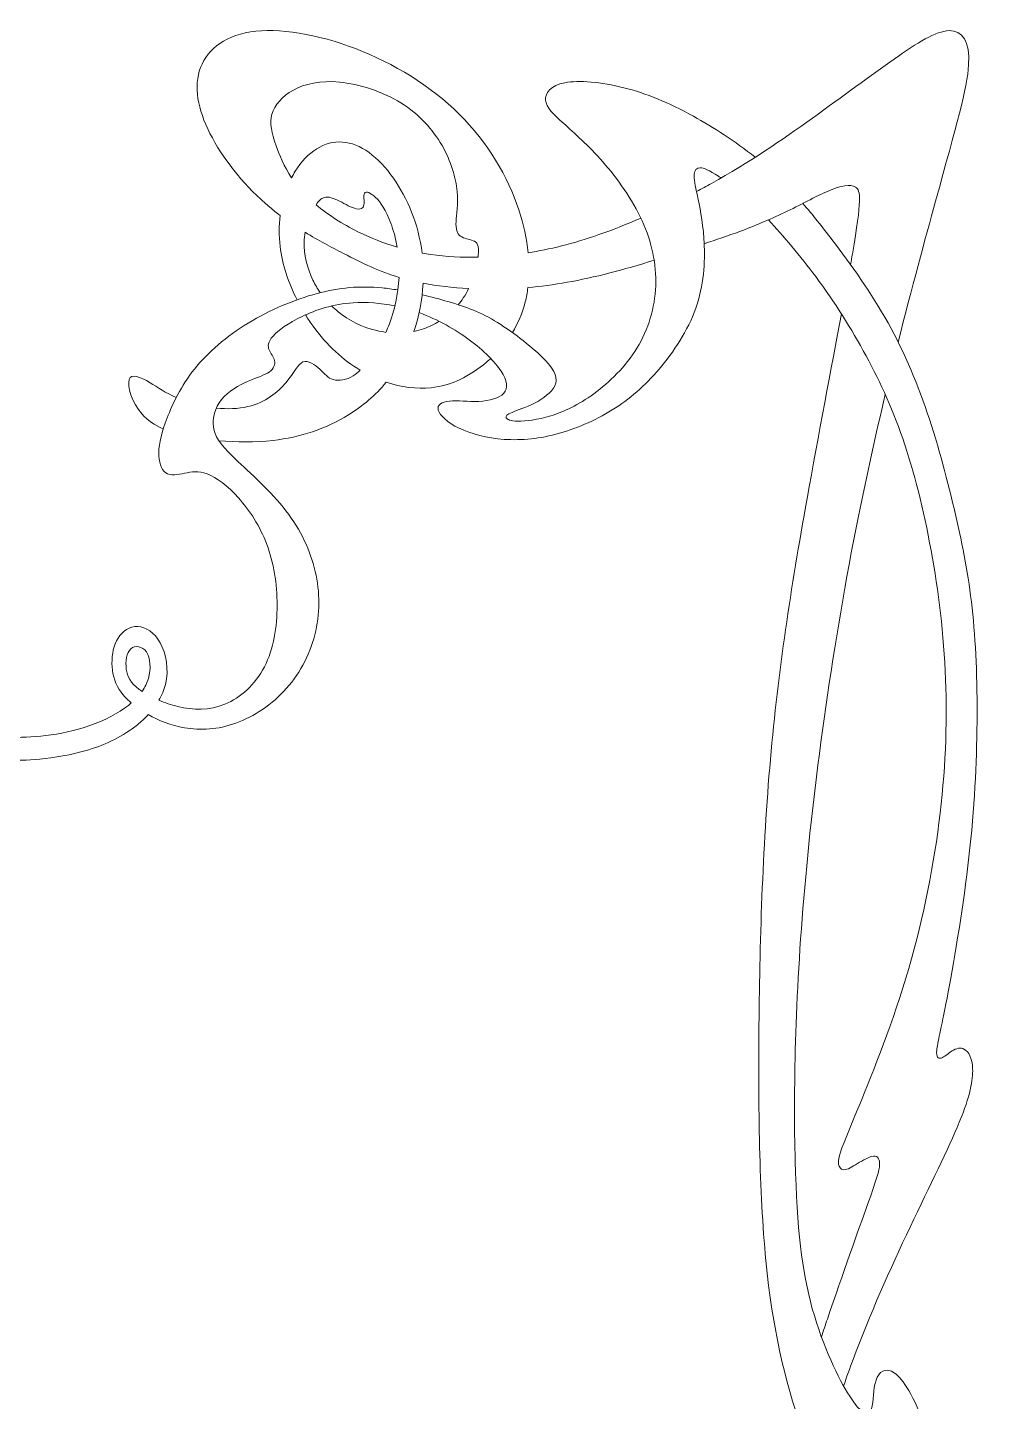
# Model space of a CAD drawing. Header units: millimetres. Extents: x -93 to 94, y -11 to 249.
# Drawn here: x 2.7 to 93.3, y 119 to 248.8 of the extents above; entities that cross this region are included whole.
import ezdxf

# ---------------------------------------------------------------- set-up
doc = ezdxf.new("R2010")
doc.units = ezdxf.units.MM
doc.header["$MEASUREMENT"] = 0
doc.layers.add('Layer 1', color=7, linetype='Continuous')

msp = doc.modelspace()

# ---------------------------------------------------------------- linework, layer by layer
at = {"layer": 'Layer 1', "lineweight": 9}
for points, knots in [([(26.61, 231.03), (26.28, 231.28), (25.95, 231.54), (25.62, 231.81), (25.62, 231.81), (23.39, 233.68), (21.44, 236.06), (20.2, 238.35), (20.2, 238.35), (18.96, 240.64), (18.42, 242.84), (18.97, 244.67), (18.97, 244.67), (19.51, 246.5), (21.14, 247.96), (23.79, 248.37), (23.79, 248.37), (26.45, 248.79), (30.13, 248.17), (33.72, 246.79), (33.72, 246.79), (37.32, 245.41), (40.83, 243.27), (43.52, 240.6), (43.52, 240.6), (46.22, 237.92), (48.1, 234.71), (49.14, 231.57), (49.14, 231.57), (49.59, 230.19), (49.89, 228.82), (50.02, 227.51)], [0, 0, 0, 0, 0.111111, 0.111111, 0.111111, 0.111111, 0.222222, 0.222222, 0.222222, 0.222222, 0.333333, 0.333333, 0.333333, 0.333333, 0.444444, 0.444444, 0.444444, 0.444444, 0.555556, 0.555556, 0.555556, 0.555556, 0.666667, 0.666667, 0.666667, 0.666667, 0.777778, 0.777778, 0.777778, 0.777778, 1, 1, 1, 1]), ([(65.92, 233.29), (66.4, 233.54), (66.87, 233.8), (67.34, 234.06), (67.34, 234.06), (70.85, 236.01), (73.99, 238.16), (76.87, 240.23), (76.87, 240.23), (79.75, 242.29), (82.39, 244.27), (84.58, 245.81), (84.58, 245.81), (86.77, 247.35), (88.53, 248.45), (89.77, 248.49), (89.77, 248.49), (91.02, 248.53), (91.76, 247.5), (91.62, 245.27), (91.62, 245.27), (91.49, 243.03), (90.48, 239.58), (88.5, 232.38), (88.5, 232.38), (87.5, 228.77), (86.26, 224.2), (84.97, 219.07)], [0, 0, 0, 0, 0.125, 0.125, 0.125, 0.125, 0.25, 0.25, 0.25, 0.25, 0.375, 0.375, 0.375, 0.375, 0.5, 0.5, 0.5, 0.5, 0.625, 0.625, 0.625, 0.625, 0.75, 0.75, 0.75, 0.75, 1, 1, 1, 1]), ([(45.29, 227.09), (45.3, 227.16), (45.31, 227.21), (45.31, 227.27), (45.31, 227.27), (45.41, 228.24), (45.19, 228.5), (44.82, 228.65), (44.82, 228.65), (44.46, 228.8), (43.96, 228.84), (43.63, 229.08), (43.63, 229.08), (43.31, 229.32), (43.17, 229.76), (43.21, 230.45), (43.21, 230.45), (43.24, 231.13), (43.44, 232.06), (43.32, 233.31), (43.32, 233.31), (43.2, 234.56), (42.75, 236.12), (41.89, 237.63), (41.89, 237.63), (41.02, 239.14), (39.75, 240.59), (38.01, 241.67), (38.01, 241.67), (36.26, 242.75), (34.05, 243.46), (32.21, 243.63), (32.21, 243.63), (30.38, 243.81), (28.92, 243.46), (27.85, 242.87), (27.85, 242.87), (26.77, 242.28), (26.08, 241.46), (25.83, 240.6), (25.83, 240.6), (25.59, 239.73), (25.79, 238.84), (26.22, 237.62), (26.22, 237.62), (26.54, 236.73), (26.97, 235.67), (27.68, 234.6)], [0, 0, 0, 0, 0.076923, 0.076923, 0.076923, 0.076923, 0.153846, 0.153846, 0.153846, 0.153846, 0.230769, 0.230769, 0.230769, 0.230769, 0.307692, 0.307692, 0.307692, 0.307692, 0.384615, 0.384615, 0.384615, 0.384615, 0.461538, 0.461538, 0.461538, 0.461538, 0.538462, 0.538462, 0.538462, 0.538462, 0.615385, 0.615385, 0.615385, 0.615385, 0.692308, 0.692308, 0.692308, 0.692308, 0.769231, 0.769231, 0.769231, 0.769231, 0.846154, 0.846154, 0.846154, 0.846154, 1, 1, 1, 1]), ([(40.01, 223.54), (40.87, 223.34), (41.7, 223.11), (42.45, 222.9), (42.45, 222.9), (44.25, 222.37), (45.55, 221.89), (47.13, 220.91), (47.13, 220.91), (48.71, 219.93), (50.58, 218.46), (51.62, 217.37), (51.62, 217.37), (52.65, 216.28), (52.84, 215.59), (52.54, 214.95), (52.54, 214.95), (52.23, 214.3), (51.43, 213.72), (50.62, 213.3), (50.62, 213.3), (49.8, 212.88), (48.98, 212.64), (48.5, 212.43), (48.5, 212.43), (48.02, 212.23), (47.88, 212.07), (47.96, 211.91), (47.96, 211.91), (48.04, 211.76), (48.34, 211.61), (49.05, 211.6), (49.05, 211.6), (49.77, 211.59), (50.91, 211.72), (52.16, 212.1), (52.16, 212.1), (53.41, 212.49), (54.78, 213.13), (56.23, 214.19), (56.23, 214.19), (57.69, 215.26), (59.23, 216.74), (60.3, 218.51), (60.3, 218.51), (61.38, 220.27), (61.99, 222.32), (62.07, 224.38), (62.07, 224.38), (62.15, 226.44), (61.7, 228.51), (60.78, 230.53), (60.78, 230.53), (59.85, 232.56), (58.45, 234.53), (57.08, 236.09), (57.08, 236.09), (55.71, 237.66), (54.37, 238.83), (53.38, 239.72), (53.38, 239.72), (52.38, 240.61), (51.73, 241.23), (51.67, 241.91), (51.67, 241.91), (51.61, 242.58), (52.15, 243.31), (53.48, 243.57), (53.48, 243.57), (54.81, 243.83), (56.94, 243.63), (59.05, 243.1), (59.05, 243.1), (61.17, 242.57), (63.26, 241.71), (65.63, 240.4), (65.63, 240.4), (67.52, 239.36), (69.58, 238.03), (71.46, 236.53)], [0, 0, 0, 0, 0.047619, 0.047619, 0.047619, 0.047619, 0.095238, 0.095238, 0.095238, 0.095238, 0.142857, 0.142857, 0.142857, 0.142857, 0.190476, 0.190476, 0.190476, 0.190476, 0.238095, 0.238095, 0.238095, 0.238095, 0.285714, 0.285714, 0.285714, 0.285714, 0.333333, 0.333333, 0.333333, 0.333333, 0.380952, 0.380952, 0.380952, 0.380952, 0.428571, 0.428571, 0.428571, 0.428571, 0.47619, 0.47619, 0.47619, 0.47619, 0.52381, 0.52381, 0.52381, 0.52381, 0.571429, 0.571429, 0.571429, 0.571429, 0.619048, 0.619048, 0.619048, 0.619048, 0.666667, 0.666667, 0.666667, 0.666667, 0.714286, 0.714286, 0.714286, 0.714286, 0.761905, 0.761905, 0.761905, 0.761905, 0.809524, 0.809524, 0.809524, 0.809524, 0.857143, 0.857143, 0.857143, 0.857143, 0.904762, 0.904762, 0.904762, 0.904762, 1, 1, 1, 1]), ([(27.68, 234.6), (27.79, 234.81), (27.91, 235.02), (28.03, 235.21), (28.03, 235.21), (29.16, 237.04), (30.81, 238.09), (32.49, 237.97), (32.49, 237.97), (34.17, 237.86), (35.88, 236.57), (37.31, 234.54), (37.31, 234.54), (38.61, 232.68), (39.67, 230.2), (40.01, 227.48)], [0, 0, 0, 0, 0.2, 0.2, 0.2, 0.2, 0.4, 0.4, 0.4, 0.4, 0.6, 0.6, 0.6, 0.6, 1, 1, 1, 1]), ([(39.72, 221.85), (41.52, 221.2), (43.15, 220.26), (44.46, 219.29), (44.46, 219.29), (45.86, 218.26), (46.89, 217.2), (47.47, 216.32), (47.47, 216.32), (48.04, 215.43), (48.15, 214.71), (47.73, 214.23), (47.73, 214.23), (47.31, 213.76), (46.37, 213.52), (45.37, 213.47), (45.37, 213.47), (44.38, 213.43), (43.33, 213.57), (42.59, 213.49), (42.59, 213.49), (41.84, 213.42), (41.4, 213.13), (41.54, 212.64), (41.54, 212.64), (41.68, 212.15), (42.4, 211.47), (43.51, 210.93), (43.51, 210.93), (44.63, 210.39), (46.13, 209.99), (47.77, 209.88), (47.77, 209.88), (49.41, 209.77), (51.17, 209.94), (52.98, 210.45), (52.98, 210.45), (54.79, 210.96), (56.64, 211.8), (58.27, 212.85), (58.27, 212.85), (59.89, 213.91), (61.29, 215.17), (62.65, 216.82), (62.65, 216.82), (64, 218.48), (65.31, 220.52), (65.99, 222.66), (65.99, 222.66), (66.68, 224.8), (66.74, 227.04), (66.62, 228.82), (66.62, 228.82), (66.5, 230.61), (66.2, 231.95), (66, 232.92), (66, 232.92), (65.79, 233.89), (65.67, 234.5), (65.7, 234.92), (65.7, 234.92), (65.73, 235.33), (65.92, 235.54), (66.26, 235.54), (66.26, 235.54), (66.61, 235.53), (67.12, 235.31), (68, 234.73), (68, 234.73), (68.08, 234.68), (68.16, 234.62), (68.24, 234.57)], [0, 0, 0, 0, 0.052632, 0.052632, 0.052632, 0.052632, 0.105263, 0.105263, 0.105263, 0.105263, 0.157895, 0.157895, 0.157895, 0.157895, 0.210526, 0.210526, 0.210526, 0.210526, 0.263158, 0.263158, 0.263158, 0.263158, 0.315789, 0.315789, 0.315789, 0.315789, 0.368421, 0.368421, 0.368421, 0.368421, 0.421053, 0.421053, 0.421053, 0.421053, 0.473684, 0.473684, 0.473684, 0.473684, 0.526316, 0.526316, 0.526316, 0.526316, 0.578947, 0.578947, 0.578947, 0.578947, 0.631579, 0.631579, 0.631579, 0.631579, 0.684211, 0.684211, 0.684211, 0.684211, 0.736842, 0.736842, 0.736842, 0.736842, 0.789474, 0.789474, 0.789474, 0.789474, 0.842105, 0.842105, 0.842105, 0.842105, 0.894737, 0.894737, 0.894737, 0.894737, 1, 1, 1, 1]), ([(80.47, 226.39), (80.53, 226.74), (80.59, 227.07), (80.64, 227.39), (80.64, 227.39), (81.53, 232.53), (81.44, 233.38), (80.95, 233.71), (80.95, 233.71), (80.46, 234.05), (79.56, 233.85), (78.36, 233.34), (78.36, 233.34), (77.16, 232.83), (75.67, 231.99), (74.22, 231.3), (74.22, 231.3), (72.78, 230.61), (71.4, 230.06), (70.01, 229.51)], [0, 0, 0, 0, 0.166667, 0.166667, 0.166667, 0.166667, 0.333333, 0.333333, 0.333333, 0.333333, 0.5, 0.5, 0.5, 0.5, 0.666667, 0.666667, 0.666667, 0.666667, 1, 1, 1, 1]), ([(37.65, 228.04), (37.51, 228.89), (37.29, 229.66), (37.05, 230.31), (37.05, 230.31), (36.61, 231.52), (36.08, 232.29), (35.61, 232.74), (35.61, 232.74), (35.14, 233.2), (34.72, 233.34), (34.58, 233.13), (34.58, 233.13), (34.44, 232.93), (34.58, 232.38), (34.52, 232.04), (34.52, 232.04), (34.47, 231.7), (34.21, 231.56), (33.78, 231.66), (33.78, 231.66), (33.35, 231.76), (32.75, 232.11), (32.21, 232.38), (32.21, 232.38), (31.66, 232.65), (31.17, 232.86), (30.75, 232.72), (30.75, 232.72), (30.47, 232.63), (30.23, 232.4), (29.99, 232.05)], [0, 0, 0, 0, 0.111111, 0.111111, 0.111111, 0.111111, 0.222222, 0.222222, 0.222222, 0.222222, 0.333333, 0.333333, 0.333333, 0.333333, 0.444444, 0.444444, 0.444444, 0.444444, 0.555556, 0.555556, 0.555556, 0.555556, 0.666667, 0.666667, 0.666667, 0.666667, 0.777778, 0.777778, 0.777778, 0.777778, 1, 1, 1, 1]), ([(29.99, 232.05), (31.12, 231.1), (32.48, 230.22), (33.94, 229.5), (33.94, 229.5), (35.12, 228.91), (36.36, 228.42), (37.65, 228.04)], [0, 0, 0, 0, 0.333333, 0.333333, 0.333333, 0.333333, 1, 1, 1, 1]), ([(75.96, 232.17), (76.9, 231.09), (77.79, 229.95), (78.7, 228.76), (78.7, 228.76), (80.54, 226.35), (82.43, 223.72), (84.01, 220.88), (84.01, 220.88), (85.59, 218.05), (86.85, 215.01), (87.91, 211.8), (87.91, 211.8), (88.97, 208.59), (89.83, 205.21), (90.51, 202.2), (90.51, 202.2), (91.19, 199.19), (91.69, 196.54), (92.01, 193.36), (92.01, 193.36), (92.33, 190.18), (92.47, 186.46), (92.41, 182.45), (92.41, 182.45), (92.35, 178.45), (92.1, 174.17), (91.55, 169.59), (91.55, 169.59), (91, 165.02), (90.17, 160.14), (89.59, 157.1), (89.59, 157.1), (89, 154.06), (88.67, 152.86), (88.61, 152.18), (88.61, 152.18), (88.54, 151.5), (88.75, 151.34), (89.03, 151.43), (89.03, 151.43), (89.31, 151.52), (89.68, 151.87), (90.06, 152.1), (90.06, 152.1), (90.45, 152.34), (90.85, 152.47), (91.23, 152.25), (91.23, 152.25), (91.61, 152.03), (91.97, 151.46), (92, 150.42), (92, 150.42), (92.04, 149.37), (91.76, 147.85), (90.74, 145.36), (90.74, 145.36), (89.72, 142.87), (87.96, 139.4), (86.09, 135.46), (86.09, 135.46), (84.22, 131.51), (82.25, 127.08), (80.71, 122.96), (80.71, 122.96), (80.39, 122.11), (80.09, 121.27), (79.81, 120.44)], [0, 0, 0, 0, 0.055556, 0.055556, 0.055556, 0.055556, 0.111111, 0.111111, 0.111111, 0.111111, 0.166667, 0.166667, 0.166667, 0.166667, 0.222222, 0.222222, 0.222222, 0.222222, 0.277778, 0.277778, 0.277778, 0.277778, 0.333333, 0.333333, 0.333333, 0.333333, 0.388889, 0.388889, 0.388889, 0.388889, 0.444444, 0.444444, 0.444444, 0.444444, 0.5, 0.5, 0.5, 0.5, 0.555556, 0.555556, 0.555556, 0.555556, 0.611111, 0.611111, 0.611111, 0.611111, 0.666667, 0.666667, 0.666667, 0.666667, 0.722222, 0.722222, 0.722222, 0.722222, 0.777778, 0.777778, 0.777778, 0.777778, 0.833333, 0.833333, 0.833333, 0.833333, 0.888889, 0.888889, 0.888889, 0.888889, 1, 1, 1, 1]), ([(28.2, 223.06), (27.39, 224.65), (26.8, 226.39), (26.6, 228.1), (26.6, 228.1), (26.48, 229.1), (26.49, 230.09), (26.61, 231.03)], [0, 0, 0, 0, 0.333333, 0.333333, 0.333333, 0.333333, 1, 1, 1, 1]), ([(50.02, 227.51), (52.05, 227.82), (54.17, 228.33), (56.7, 229.22), (56.7, 229.22), (57.94, 229.65), (59.28, 230.18), (60.66, 230.78)], [0, 0, 0, 0, 0.333333, 0.333333, 0.333333, 0.333333, 1, 1, 1, 1]), ([(72.71, 230.61), (74.12, 229.1), (75.72, 227.21), (77.18, 225.26), (77.18, 225.26), (78.97, 222.85), (80.54, 220.35), (81.94, 217.77), (81.94, 217.77), (83.33, 215.18), (84.55, 212.52), (85.6, 209.36), (85.6, 209.36), (86.65, 206.19), (87.53, 202.54), (88.2, 198.66), (88.2, 198.66), (88.88, 194.79), (89.35, 190.7), (89.47, 186.4), (89.47, 186.4), (89.59, 182.09), (89.37, 177.56), (88.7, 172.77), (88.7, 172.77), (88.04, 167.98), (86.94, 162.92), (85.41, 158.06), (85.41, 158.06), (83.89, 153.19), (81.94, 148.53), (80.81, 145.8), (80.81, 145.8), (79.68, 143.07), (79.37, 142.28), (79.33, 141.73), (79.33, 141.73), (79.29, 141.19), (79.51, 140.89), (79.85, 140.88), (79.85, 140.88), (80.18, 140.87), (80.62, 141.15), (81.13, 141.46), (81.13, 141.46), (81.65, 141.78), (82.25, 142.13), (82.65, 142.16), (82.65, 142.16), (83.04, 142.18), (83.24, 141.88), (83.21, 141.34), (83.21, 141.34), (83.18, 140.79), (82.94, 140), (82.08, 137.58), (82.08, 137.58), (81.21, 135.16), (79.74, 131.1), (78.28, 126.77), (78.28, 126.77), (78.09, 126.21), (77.9, 125.65), (77.71, 125.08)], [0, 0, 0, 0, 0.058824, 0.058824, 0.058824, 0.058824, 0.117647, 0.117647, 0.117647, 0.117647, 0.176471, 0.176471, 0.176471, 0.176471, 0.235294, 0.235294, 0.235294, 0.235294, 0.294118, 0.294118, 0.294118, 0.294118, 0.352941, 0.352941, 0.352941, 0.352941, 0.411765, 0.411765, 0.411765, 0.411765, 0.470588, 0.470588, 0.470588, 0.470588, 0.529412, 0.529412, 0.529412, 0.529412, 0.588235, 0.588235, 0.588235, 0.588235, 0.647059, 0.647059, 0.647059, 0.647059, 0.705882, 0.705882, 0.705882, 0.705882, 0.764706, 0.764706, 0.764706, 0.764706, 0.823529, 0.823529, 0.823529, 0.823529, 0.882353, 0.882353, 0.882353, 0.882353, 1, 1, 1, 1]), ([(28.96, 229.44), (28.91, 229.15), (28.87, 228.85), (28.86, 228.53), (28.86, 228.53), (28.84, 227.38), (29.15, 226.06), (29.7, 224.91), (29.7, 224.91), (29.9, 224.5), (30.13, 224.11), (30.39, 223.74)], [0, 0, 0, 0, 0.25, 0.25, 0.25, 0.25, 0.5, 0.5, 0.5, 0.5, 1, 1, 1, 1]), ([(37.83, 225.18), (35.97, 225.74), (34.39, 226.51), (32.59, 227.44), (32.59, 227.44), (31.44, 228.03), (30.2, 228.69), (28.96, 229.44)], [0, 0, 0, 0, 0.333333, 0.333333, 0.333333, 0.333333, 1, 1, 1, 1]), ([(40.01, 227.48), (40.28, 227.43), (40.56, 227.39), (40.83, 227.35), (40.83, 227.35), (42.29, 227.13), (43.78, 227.06), (45.29, 227.09)], [0, 0, 0, 0, 0.333333, 0.333333, 0.333333, 0.333333, 1, 1, 1, 1]), ([(61.92, 226.81), (60.47, 226.35), (59.06, 225.94), (57.73, 225.6), (57.73, 225.6), (54.9, 224.87), (52.4, 224.43), (50, 224.22)], [0, 0, 0, 0, 0.333333, 0.333333, 0.333333, 0.333333, 1, 1, 1, 1]), ([(36.58, 219.99), (36.7, 220.24), (36.81, 220.51), (36.92, 220.79), (36.92, 220.79), (37.39, 222.03), (37.75, 223.62), (37.83, 225.18)], [0, 0, 0, 0, 0.333333, 0.333333, 0.333333, 0.333333, 1, 1, 1, 1]), ([(15.15, 185.23), (15.71, 185), (16.32, 184.79), (16.94, 184.64), (16.94, 184.64), (18.39, 184.29), (19.92, 184.25), (21.39, 184.86), (21.39, 184.86), (22.85, 185.46), (24.25, 186.71), (25.12, 188.39), (25.12, 188.39), (25.99, 190.07), (26.32, 192.18), (26.32, 194.22), (26.32, 194.22), (26.32, 196.26), (25.99, 198.22), (25.34, 199.96), (25.34, 199.96), (24.68, 201.69), (23.71, 203.19), (22.68, 204.34), (22.68, 204.34), (21.66, 205.49), (20.57, 206.29), (19.72, 206.62), (19.72, 206.62), (18.86, 206.95), (18.23, 206.82), (17.58, 206.68), (17.58, 206.68), (16.93, 206.55), (16.25, 206.42), (15.8, 206.72), (15.8, 206.72), (15.35, 207.03), (15.13, 207.77), (15.14, 208.65), (15.14, 208.65), (15.16, 209.53), (15.42, 210.56), (15.94, 211.91), (15.94, 211.91), (16.46, 213.26), (17.24, 214.92), (18.5, 216.51), (18.5, 216.51), (19.77, 218.1), (21.53, 219.61), (23.58, 220.86), (23.58, 220.86), (25.62, 222.1), (27.97, 223.09), (30.09, 223.66), (30.09, 223.66), (32.21, 224.23), (34.12, 224.39), (36.23, 224.19), (36.23, 224.19), (36.72, 224.14), (37.22, 224.08), (37.72, 223.99)], [0, 0, 0, 0, 0.058824, 0.058824, 0.058824, 0.058824, 0.117647, 0.117647, 0.117647, 0.117647, 0.176471, 0.176471, 0.176471, 0.176471, 0.235294, 0.235294, 0.235294, 0.235294, 0.294118, 0.294118, 0.294118, 0.294118, 0.352941, 0.352941, 0.352941, 0.352941, 0.411765, 0.411765, 0.411765, 0.411765, 0.470588, 0.470588, 0.470588, 0.470588, 0.529412, 0.529412, 0.529412, 0.529412, 0.588235, 0.588235, 0.588235, 0.588235, 0.647059, 0.647059, 0.647059, 0.647059, 0.705882, 0.705882, 0.705882, 0.705882, 0.764706, 0.764706, 0.764706, 0.764706, 0.823529, 0.823529, 0.823529, 0.823529, 0.882353, 0.882353, 0.882353, 0.882353, 1, 1, 1, 1]), ([(43.42, 222.6), (43.59, 222.8), (43.75, 223.02), (43.9, 223.24), (43.9, 223.24), (44.09, 223.52), (44.25, 223.82), (44.4, 224.12)], [0, 0, 0, 0, 0.333333, 0.333333, 0.333333, 0.333333, 1, 1, 1, 1]), ([(50, 224.22), (49.94, 223.75), (49.86, 223.3), (49.75, 222.87), (49.75, 222.87), (49.48, 221.79), (49.05, 220.83), (48.53, 219.97)], [0, 0, 0, 0, 0.333333, 0.333333, 0.333333, 0.333333, 1, 1, 1, 1]), ([(14.15, 183.88), (15.12, 183.33), (16.28, 182.85), (17.58, 182.63), (17.58, 182.63), (19.07, 182.37), (20.72, 182.45), (22.42, 183.07), (22.42, 183.07), (24.12, 183.68), (25.85, 184.83), (27.2, 186.36), (27.2, 186.36), (28.56, 187.89), (29.53, 189.8), (29.97, 191.78), (29.97, 191.78), (30.42, 193.76), (30.33, 195.81), (29.82, 197.78), (29.82, 197.78), (29.3, 199.75), (28.36, 201.66), (26.88, 203.48), (26.88, 203.48), (25.4, 205.3), (23.38, 207.03), (22.13, 208.25), (22.13, 208.25), (20.88, 209.48), (20.41, 210.2), (20.3, 211.04), (20.3, 211.04), (20.19, 211.89), (20.44, 212.86), (21.07, 213.64), (21.07, 213.64), (21.7, 214.41), (22.71, 214.99), (23.58, 215.37), (23.58, 215.37), (24.44, 215.75), (25.14, 215.93), (25.57, 216.24), (25.57, 216.24), (26, 216.54), (26.15, 216.97), (26.07, 217.33), (26.07, 217.33), (26, 217.7), (25.7, 218), (25.56, 218.34), (25.56, 218.34), (25.42, 218.69), (25.44, 219.09), (25.93, 219.63), (25.93, 219.63), (26.42, 220.18), (27.37, 220.87), (28.67, 221.49), (28.67, 221.49), (29.97, 222.11), (31.62, 222.66), (33.49, 222.78), (33.49, 222.78), (34.75, 222.87), (36.1, 222.76), (37.44, 222.49)], [0, 0, 0, 0, 0.055556, 0.055556, 0.055556, 0.055556, 0.111111, 0.111111, 0.111111, 0.111111, 0.166667, 0.166667, 0.166667, 0.166667, 0.222222, 0.222222, 0.222222, 0.222222, 0.277778, 0.277778, 0.277778, 0.277778, 0.333333, 0.333333, 0.333333, 0.333333, 0.388889, 0.388889, 0.388889, 0.388889, 0.444444, 0.444444, 0.444444, 0.444444, 0.5, 0.5, 0.5, 0.5, 0.555556, 0.555556, 0.555556, 0.555556, 0.611111, 0.611111, 0.611111, 0.611111, 0.666667, 0.666667, 0.666667, 0.666667, 0.722222, 0.722222, 0.722222, 0.722222, 0.777778, 0.777778, 0.777778, 0.777778, 0.833333, 0.833333, 0.833333, 0.833333, 0.888889, 0.888889, 0.888889, 0.888889, 1, 1, 1, 1]), ([(31.46, 222.48), (31.66, 222.29), (31.87, 222.11), (32.08, 221.94), (32.08, 221.94), (33.1, 221.12), (34.33, 220.48), (35.72, 220.15), (35.72, 220.15), (36, 220.08), (36.29, 220.03), (36.58, 219.99)], [0, 0, 0, 0, 0.25, 0.25, 0.25, 0.25, 0.5, 0.5, 0.5, 0.5, 1, 1, 1, 1]), ([(34.17, 216.41), (32.54, 217.38), (31.03, 218.74), (29.71, 220.57), (29.71, 220.57), (29.46, 220.91), (29.22, 221.27), (28.99, 221.64)], [0, 0, 0, 0, 0.333333, 0.333333, 0.333333, 0.333333, 1, 1, 1, 1]), ([(39.24, 220.08), (39.55, 220.14), (39.85, 220.22), (40.15, 220.33), (40.15, 220.33), (40.66, 220.5), (41.15, 220.74), (41.62, 221.03)], [0, 0, 0, 0, 0.333333, 0.333333, 0.333333, 0.333333, 1, 1, 1, 1]), ([(83.7, 43.98), (85.2, 47.51), (86.43, 51.37), (87.38, 55.55), (87.38, 55.55), (88.59, 60.88), (89.34, 66.74), (89.41, 73.2), (89.41, 73.2), (89.49, 79.66), (88.89, 86.72), (87.99, 91.95), (87.99, 91.95), (87.09, 97.17), (85.89, 100.55), (85.13, 102.25), (85.13, 102.25), (84.37, 103.95), (84.05, 103.97), (83.87, 103.57), (83.87, 103.57), (83.69, 103.18), (83.65, 102.37), (83.28, 102.14), (83.28, 102.14), (82.92, 101.92), (82.24, 102.28), (80.93, 104.58), (80.93, 104.58), (79.62, 106.88), (77.7, 111.12), (76.12, 115.6), (76.12, 115.6), (74.53, 120.08), (73.29, 124.81), (72.6, 131.1), (72.6, 131.1), (71.9, 137.39), (71.75, 145.25), (71.81, 153.71), (71.81, 153.71), (71.88, 162.17), (72.16, 171.24), (72.9, 179.63), (72.9, 179.63), (73.63, 188.02), (74.83, 195.72), (76.36, 204.28), (76.36, 204.28), (77.43, 210.26), (78.66, 216.66), (79.61, 221.73)], [0, 0, 0, 0, 0.071429, 0.071429, 0.071429, 0.071429, 0.142857, 0.142857, 0.142857, 0.142857, 0.214286, 0.214286, 0.214286, 0.214286, 0.285714, 0.285714, 0.285714, 0.285714, 0.357143, 0.357143, 0.357143, 0.357143, 0.428571, 0.428571, 0.428571, 0.428571, 0.5, 0.5, 0.5, 0.5, 0.571429, 0.571429, 0.571429, 0.571429, 0.642857, 0.642857, 0.642857, 0.642857, 0.714286, 0.714286, 0.714286, 0.714286, 0.785714, 0.785714, 0.785714, 0.785714, 0.857143, 0.857143, 0.857143, 0.857143, 1, 1, 1, 1]), ([(20.57, 212.83), (21.6, 212.73), (22.65, 212.76), (23.56, 212.97), (23.56, 212.97), (25.23, 213.36), (26.4, 214.34), (27.16, 215.25), (27.16, 215.25), (27.92, 216.16), (28.27, 216.99), (28.76, 217.19), (28.76, 217.19), (29.25, 217.38), (29.89, 216.93), (30.35, 216.5), (30.35, 216.5), (30.82, 216.07), (31.1, 215.66), (31.62, 215.52), (31.62, 215.52), (32.14, 215.37), (32.9, 215.5), (33.51, 215.88), (33.51, 215.88), (33.75, 216.02), (33.96, 216.2), (34.17, 216.41)], [0, 0, 0, 0, 0.125, 0.125, 0.125, 0.125, 0.25, 0.25, 0.25, 0.25, 0.375, 0.375, 0.375, 0.375, 0.5, 0.5, 0.5, 0.5, 0.625, 0.625, 0.625, 0.625, 0.75, 0.75, 0.75, 0.75, 1, 1, 1, 1]), ([(46.49, 217.52), (46.36, 217.4), (46.23, 217.29), (46.1, 217.18), (46.1, 217.18), (44.51, 215.82), (42.75, 214.96), (40.85, 214.76), (40.85, 214.76), (39.49, 214.61), (38.05, 214.8), (36.63, 215.28)], [0, 0, 0, 0, 0.25, 0.25, 0.25, 0.25, 0.5, 0.5, 0.5, 0.5, 1, 1, 1, 1]), ([(15.57, 210.87), (14.74, 211.23), (14.08, 211.68), (13.57, 212.25), (13.57, 212.25), (12.58, 213.36), (12.15, 214.92), (12.35, 215.53), (12.35, 215.53), (12.54, 216.14), (13.35, 215.8), (14.33, 215.22), (14.33, 215.22), (15.02, 214.81), (15.8, 214.27), (16.78, 213.82)], [0, 0, 0, 0, 0.2, 0.2, 0.2, 0.2, 0.4, 0.4, 0.4, 0.4, 0.6, 0.6, 0.6, 0.6, 1, 1, 1, 1]), ([(36.63, 215.28), (35.59, 214.02), (34.36, 213), (33.05, 212.19), (33.05, 212.19), (30.92, 210.87), (28.54, 210.08), (25.93, 209.78), (25.93, 209.78), (24.25, 209.59), (22.46, 209.6), (20.82, 209.75)], [0, 0, 0, 0, 0.25, 0.25, 0.25, 0.25, 0.5, 0.5, 0.5, 0.5, 1, 1, 1, 1]), ([(83.75, 214.11), (82.87, 210.4), (82, 206.49), (81.19, 202.48), (81.19, 202.48), (78.83, 190.73), (77.08, 178.2), (76.14, 167.54), (76.14, 167.54), (75.2, 156.88), (75.07, 148.11), (75.24, 141.71), (75.24, 141.71), (75.41, 135.32), (75.88, 131.29), (76.86, 127.75), (76.86, 127.75), (77.84, 124.2), (79.33, 121.13), (80.39, 119.48), (80.39, 119.48), (81.45, 117.82), (82.1, 117.59), (82.37, 118.08), (82.37, 118.08), (82.65, 118.57), (82.57, 119.79), (82.78, 120.68), (82.78, 120.68), (82.99, 121.57), (83.51, 122.12), (84.21, 121.89), (84.21, 121.89), (84.92, 121.65), (85.82, 120.63), (86.99, 117.98), (86.99, 117.98), (88.15, 115.34), (89.59, 111.08), (90.59, 106.82), (90.59, 106.82), (91.6, 102.57), (92.17, 98.31), (92.6, 93.02), (92.6, 93.02), (93.03, 87.74), (93.31, 81.43), (93.01, 75.45), (93.01, 75.45), (92.71, 69.46), (91.83, 63.82), (90.69, 58.46), (90.69, 58.46), (89.54, 53.1), (88.13, 48.02), (85.69, 42.46), (85.69, 42.46), (85.41, 41.83), (85.12, 41.19), (84.82, 40.55)], [0, 0, 0, 0, 0.0625, 0.0625, 0.0625, 0.0625, 0.125, 0.125, 0.125, 0.125, 0.1875, 0.1875, 0.1875, 0.1875, 0.25, 0.25, 0.25, 0.25, 0.3125, 0.3125, 0.3125, 0.3125, 0.375, 0.375, 0.375, 0.375, 0.4375, 0.4375, 0.4375, 0.4375, 0.5, 0.5, 0.5, 0.5, 0.5625, 0.5625, 0.5625, 0.5625, 0.625, 0.625, 0.625, 0.625, 0.6875, 0.6875, 0.6875, 0.6875, 0.75, 0.75, 0.75, 0.75, 0.8125, 0.8125, 0.8125, 0.8125, 0.875, 0.875, 0.875, 0.875, 1, 1, 1, 1]), ([(15.15, 185.23), (15.43, 185.71), (15.64, 186.22), (15.77, 186.73), (15.77, 186.73), (16.12, 188.15), (15.83, 189.64), (15.28, 190.65), (15.28, 190.65), (14.72, 191.65), (13.9, 192.17), (13.15, 192.2), (13.15, 192.2), (12.4, 192.22), (11.73, 191.76), (11.3, 191.1), (11.3, 191.1), (10.88, 190.44), (10.71, 189.57), (10.72, 188.71), (10.72, 188.71), (10.73, 187.86), (10.92, 187.01), (11.41, 186.24), (11.41, 186.24), (11.69, 185.8), (12.07, 185.38), (12.54, 184.98)], [0, 0, 0, 0, 0.125, 0.125, 0.125, 0.125, 0.25, 0.25, 0.25, 0.25, 0.375, 0.375, 0.375, 0.375, 0.5, 0.5, 0.5, 0.5, 0.625, 0.625, 0.625, 0.625, 0.75, 0.75, 0.75, 0.75, 1, 1, 1, 1]), ([(13.56, 186.07), (13.83, 186.46), (14.03, 186.86), (14.16, 187.28), (14.16, 187.28), (14.43, 188.21), (14.35, 189.23), (13.97, 189.79), (13.97, 189.79), (13.59, 190.35), (12.91, 190.46), (12.51, 190.09), (12.51, 190.09), (12.11, 189.73), (11.98, 188.89), (12.07, 188.18), (12.07, 188.18), (12.15, 187.47), (12.45, 186.88), (13.29, 186.26), (13.29, 186.26), (13.37, 186.2), (13.46, 186.14), (13.56, 186.07)], [0, 0, 0, 0, 0.142857, 0.142857, 0.142857, 0.142857, 0.285714, 0.285714, 0.285714, 0.285714, 0.428571, 0.428571, 0.428571, 0.428571, 0.571429, 0.571429, 0.571429, 0.571429, 0.714286, 0.714286, 0.714286, 0.714286, 1, 1, 1, 1]), ([(0.89, 181.71), (2.03, 181.72), (3.17, 181.73), (4.48, 181.89), (4.48, 181.89), (5.78, 182.05), (7.24, 182.36), (8.62, 182.84), (8.62, 182.84), (10, 183.33), (11.3, 183.99), (12.27, 184.75), (12.27, 184.75), (12.36, 184.82), (12.46, 184.9), (12.54, 184.98)], [0, 0, 0, 0, 0.2, 0.2, 0.2, 0.2, 0.4, 0.4, 0.4, 0.4, 0.6, 0.6, 0.6, 0.6, 1, 1, 1, 1]), ([(0.89, 179.55), (1.77, 179.55), (2.64, 179.55), (3.92, 179.68), (3.92, 179.68), (5.2, 179.8), (6.89, 180.05), (8.54, 180.56), (8.54, 180.56), (10.2, 181.07), (11.81, 181.86), (13.12, 182.91), (13.12, 182.91), (13.49, 183.22), (13.83, 183.54), (14.15, 183.88)], [0, 0, 0, 0, 0.2, 0.2, 0.2, 0.2, 0.4, 0.4, 0.4, 0.4, 0.6, 0.6, 0.6, 0.6, 1, 1, 1, 1])]:
    msp.add_open_spline(points, degree=3, knots=knots, dxfattribs=at)
for points in [[(70.01, 229.51), (68.89, 229.12), (67.76, 228.74), (66.65, 228.36)], [(40.1, 224.62), (40.02, 223.07), (39.72, 221.52), (39.24, 220.08)], [(44.4, 224.12), (42.88, 224.2), (41.43, 224.37), (40.1, 224.62)]]:
    msp.add_open_spline(points, degree=3, dxfattribs=at)

doc.saveas('drawing.dxf')
